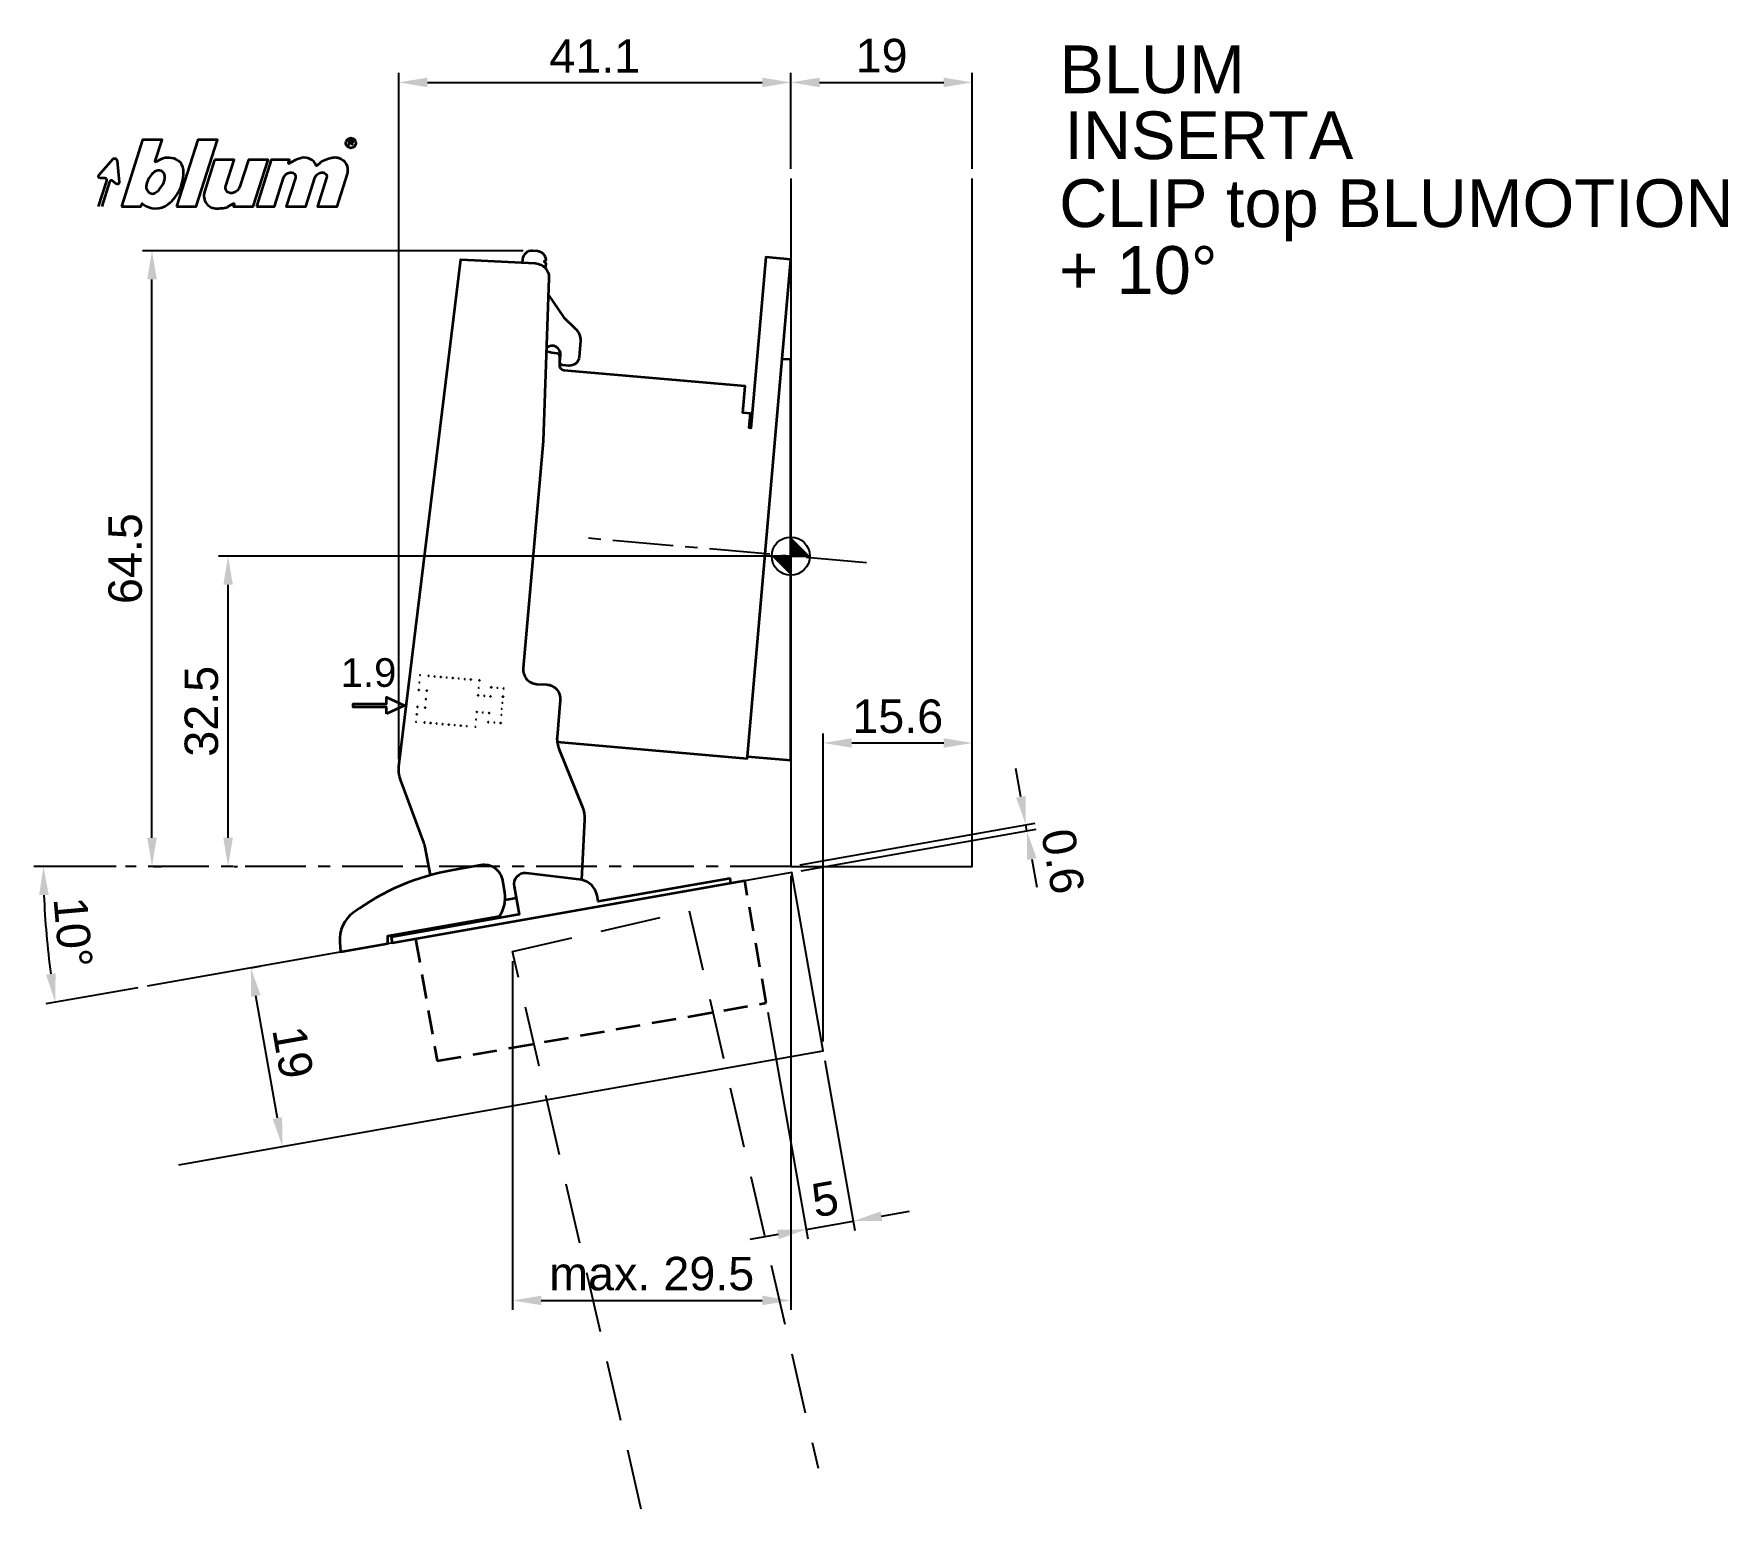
# Model space of a CAD drawing. Extents: x -79 to 98, y -100 to 55.
import ezdxf

# ---------------------------------------------------------------- set-up
doc = ezdxf.new("R2010")
doc.units = 0
doc.header["$PDMODE"] = 35
doc.header["$PDSIZE"] = 5
doc.linetypes.add('MITTE', pattern=[50.8, 31.75, -6.35, 6.35, -6.35])
doc.linetypes.add('STRICHLINIE', pattern=[19.05, 12.7, -6.35])
doc.layers.get('Defpoints').update_dxf_attribs({"linetype": 'CONTINUOUS'})
doc.layers.add('1', color=2, linetype='CONTINUOUS')
doc.layers.add('5', color=1, linetype='CONTINUOUS')
doc.layers.add('6', color=3, linetype='CONTINUOUS', lineweight=35)
doc.styles.add('Beschlag', font='ARIAL.TTF')
doc.dimstyles.new('Beschlag', dxfattribs={"dimtxt": 3.5, "dimasz": 3, "dimexe": 1, "dimexo": 1, "dimgap": 1, "dimtad": 1, "dimdec": 1, "dimdsep": 46, "dimtxsty": 'Beschlag', "dimcen": 2, "dimclrd": 256, "dimclre": 256, "dimclrt": 256, "dimadec": 1, "dimazin": 2, "dimtfac": 0.71, "dimtdec": 1, "dimtix": 1, "dimtmove": 2, "dimatfit": 0, "dimfxl": 0, "dimtolj": 1, "dimlwd": -1, "dimlwe": -1, "dimarcsym": 0})

# ---------------------------------------------------------------- blocks, each defined once
blk = doc.blocks.new('NullPunkt')
at = {"layer": '5'}
for points in [[(0, 2), (0, -2)], [(-2, 0), (2, 0)]]:
    blk.add_lwpolyline(points, dxfattribs=at)
blk.add_circle((0, 0), 2, dxfattribs=at)
for points in [[(0, 0), (-2, 0), (0, 2)], [(0, 0), (2, 0), (0, -2)]]:
    blk.add_solid(points, dxfattribs=at)
blk = doc.blocks.new('*D1')
at = {"layer": '1'}
for p, q in [((-1, 0), (-59.94, 0)), ((-58.94, -29.5), (-58.94, -3)), ((-58.34, -32.5), (-57.94, -32.5))]:
    blk.add_line(p, q, dxfattribs=at)
for points in [[(-59.44, -3), (-58.44, -3), (-58.94, 0)], [(-59.44, -29.5), (-58.44, -29.5), (-58.94, -32.5)]]:
    blk.add_solid(points, dxfattribs=at)
at = {"layer": 'Defpoints', "color": 0}
for p in [(-58.94, 0), (0, 0), (-59.34, -32.5)]:
    blk.add_point(p, dxfattribs=at)
at = {"layer": '1', "insert": (-61.72, -16.25), "char_height": 3.5, "attachment_point": 5, "rotation": 90, "style": 'Beschlag'}
blk.add_mtext('\\A1;32.5', dxfattribs=at)
blk = doc.blocks.new('*D2')
at = {"layer": '1'}
for p, q in [((-28.04, 31.98), (-67.91, 31.98)), ((-66.91, -29.5), (-66.91, 28.98)), ((-66.74, -32.5), (-65.91, -32.5))]:
    blk.add_line(p, q, dxfattribs=at)
for points in [[(-67.41, 28.98), (-66.41, 28.98), (-66.91, 31.98)], [(-67.41, -29.5), (-66.41, -29.5), (-66.91, -32.5)]]:
    blk.add_solid(points, dxfattribs=at)
at = {"layer": 'Defpoints', "color": 0}
for p in [(-66.91, 31.98), (-27.04, 31.98), (-67.74, -32.5)]:
    blk.add_point(p, dxfattribs=at)
at = {"layer": '1', "insert": (-69.7, -0.26), "char_height": 3.5, "attachment_point": 5, "rotation": 90, "style": 'Beschlag'}
blk.add_mtext('\\A1;64.5', dxfattribs=at)
blk = doc.blocks.new('*D3')
at = {"layer": '1'}
for p, q in [((-41.07, -21.27), (-41.07, 50.62)), ((0.01, 40.56), (0.01, 50.62)), ((-38.07, 49.62), (-2.99, 49.62))]:
    blk.add_line(p, q, dxfattribs=at)
for points in [[(-38.07, 50.12), (-38.07, 49.12), (-41.07, 49.62)], [(-2.99, 50.12), (-2.99, 49.12), (0.01, 49.62)]]:
    blk.add_solid(points, dxfattribs=at)
at = {"layer": 'Defpoints', "color": 0}
for p in [(0.01, 49.62), (0.01, 39.56), (-41.07, -22.27)]:
    blk.add_point(p, dxfattribs=at)
at = {"layer": '1', "insert": (-20.53, 52.38), "char_height": 3.5, "attachment_point": 5, "style": 'Beschlag'}
blk.add_mtext('\\A1;41.1', dxfattribs=at)
blk = doc.blocks.new('*D4')
at = {"layer": '1'}
for p, q in [((0.01, 40.56), (0.01, 50.62)), ((19.01, 40.56), (19.01, 50.62)), ((3.01, 49.62), (16.01, 49.62))]:
    blk.add_line(p, q, dxfattribs=at)
for points in [[(3.01, 50.12), (3.01, 49.12), (0.01, 49.62)], [(16.01, 50.12), (16.01, 49.12), (19.01, 49.62)]]:
    blk.add_solid(points, dxfattribs=at)
at = {"layer": 'Defpoints', "color": 0}
for p in [(19.01, 49.62), (0.01, 39.56), (19.01, 39.56)]:
    blk.add_point(p, dxfattribs=at)
at = {"layer": '1', "insert": (9.51, 52.41), "char_height": 3.5, "attachment_point": 5, "style": 'Beschlag'}
blk.add_mtext('\\A1;19', dxfattribs=at)
blk = doc.blocks.new('*D5')
at = {"layer": '1'}
for p, q in [((0.01, -33.5), (0.01, -78.96)), ((-29.14, -42.41), (-29.14, -78.96)), ((-26.14, -77.96), (-2.99, -77.96))]:
    blk.add_line(p, q, dxfattribs=at)
for points in [[(-26.14, -77.46), (-26.14, -78.46), (-29.14, -77.96)], [(-2.99, -77.46), (-2.99, -78.46), (0.01, -77.96)]]:
    blk.add_solid(points, dxfattribs=at)
at = {"layer": 'Defpoints', "color": 0}
for p in [(0.01, -32.5), (-29.14, -41.41), (0.01, -77.96)]:
    blk.add_point(p, dxfattribs=at)
at = {"layer": '1', "insert": (-14.57, -75.17), "char_height": 3.5, "attachment_point": 5, "style": 'Beschlag'}
blk.add_mtext('\\A1;max. 29.5', dxfattribs=at)
blk = doc.blocks.new('*D6')
at = {"layer": '1'}
for p, q in [((3.39, -50.83), (3.39, -18.57)), ((19.01, -20.24), (19.01, -18.57)), ((6.39, -19.57), (16.01, -19.57))]:
    blk.add_line(p, q, dxfattribs=at)
for points in [[(6.39, -19.07), (6.39, -20.07), (3.39, -19.57)], [(16.01, -19.07), (16.01, -20.07), (19.01, -19.57)]]:
    blk.add_solid(points, dxfattribs=at)
at = {"layer": 'Defpoints', "color": 0}
for p in [(19.01, -19.57), (19.01, -21.24), (3.39, -51.83)]:
    blk.add_point(p, dxfattribs=at)
at = {"layer": '1', "insert": (11.2, -16.79), "char_height": 3.5, "attachment_point": 5, "style": 'Beschlag'}
blk.add_mtext('\\A1;15.6', dxfattribs=at)
blk = doc.blocks.new('*D7')
at = {"layer": '1'}
for p, q in [((-2.4, -47.78), (1.79, -71.51)), ((3.57, -52.82), (6.71, -70.64)), ((9.49, -69.13), (12.44, -68.61)), ((1.61, -70.52), (6.54, -69.66)), ((-1.34, -71.05), (-4.3, -71.57))]:
    blk.add_line(p, q, dxfattribs=at)
for points in [[(9.4, -68.64), (9.58, -69.63), (6.54, -69.66)], [(-1.43, -70.55), (-1.26, -71.54), (1.61, -70.52)]]:
    blk.add_solid(points, dxfattribs=at)
at = {"layer": 'Defpoints', "color": 0}
for p in [(-2.57, -46.79), (3.39, -51.83), (6.54, -69.66)]:
    blk.add_point(p, dxfattribs=at)
at = {"layer": '1', "insert": (3.59, -67.35), "char_height": 3.5, "attachment_point": 5, "rotation": 10.004, "style": 'Beschlag'}
blk.add_mtext('\\A1;5', dxfattribs=at)
blk = doc.blocks.new('*D8')
at = {"layer": '1'}
for p, q in [((-56.56, -43.11), (-55.57, -42.94)), ((-53.78, -58.87), (-56.04, -46.07)), ((-53.26, -61.82), (-52.27, -61.65))]:
    blk.add_line(p, q, dxfattribs=at)
for points in [[(-55.54, -45.98), (-56.53, -46.15), (-56.56, -43.11)], [(-53.28, -58.78), (-54.27, -58.96), (-53.26, -61.82)]]:
    blk.add_solid(points, dxfattribs=at)
at = {"layer": 'Defpoints', "color": 0}
for p in [(-57.55, -43.29), (-56.56, -43.11), (-54.24, -62)]:
    blk.add_point(p, dxfattribs=at)
at = {"layer": '1', "insert": (-52.16, -51.98), "char_height": 3.5, "attachment_point": 5, "rotation": 280.004, "style": 'Beschlag'}
blk.add_mtext('\\A1;19', dxfattribs=at)
blk = doc.blocks.new('Logo_BLUM')
at = {"layer": '6', "color": 20, "linetype": 'Continuous'}
for points in [[(2.39, 0), (4.43, 0), (4.52, 0.26, -0.512391), (4.62, 0.29, 0.357881), (7.3, 0.25, 0.116336), (8.5, 1.76, 0.127435), (8.89, 3.85, 0.227045), (8.36, 4.79, 0.273775), (6.5, 4.93), (6.04, 4.67, -0.689828), (5.94, 4.76), (6.65, 7), (4.61, 7)], [(5.59, 3.39, 0.16703), (4.99, 2.14, 0.322673), (5.41, 1.39, 0.260102), (5.93, 1.42, 0.211929), (6.95, 3, 0.250706), (6.73, 3.62, 0.316796), (6.01, 3.72, 0.086595)], [(12.15, 4.9), (11.09, 1.53, 0.527578), (12.44, -0.2, -0.003338), (13.06, -0.17, 0.131781), (13.63, 0.02), (14.12, 0.32, -0.706223), (14.22, 0.24), (14.15, 0), (16.19, 0), (17.75, 4.9), (15.7, 4.9), (14.81, 2.11, -0.253672), (14.11, 1.42, -0.127823), (13.72, 1.42, -0.447747), (13.33, 2.15), (14.2, 4.9)], [(16.53, 0), (18.44, 0), (19.39, 3, -0.282196), (20.04, 3.56, -0.141376), (20.38, 3.52, -0.3938), (20.62, 2.99), (19.67, 0), (21.72, 0), (22.67, 3, -0.282189), (23.31, 3.56, -0.141385), (23.65, 3.52, -0.393792), (23.89, 2.99), (22.94, 0), (24.99, 0), (26.07, 3.42, 0.424526), (25.18, 5.07, 0.098115), (24.64, 5.11, 0.114777), (23.24, 4.6), (22.89, 4.28, -0.522588), (22.79, 4.31, 0.36711), (21.28, 5.09, 0.102012), (20, 4.5, -0.748324), (19.89, 4.58), (20, 4.9), (18.08, 4.9)]]:
    blk.add_lwpolyline(points, format="xyb", close=True, dxfattribs=at)
blk.add_lwpolyline([(8.18, 0), (10.23, 0), (12.45, 7), (10.4, 7)], close=True, dxfattribs=at)
for points in [[(26.26, 6.4), (26.26, 6.9), (26.52, 6.9, -0.975005), (26.53, 6.67, 0.014563), (26.45, 6.67), (26.26, 6.67), (26.45, 6.67), (26.52, 6.6), (26.57, 6.53), (26.62, 6.42)], [(0, 0), (0.86, 2.7, 0.480207), (0.67, 2.98), (0.19, 2.97, -0.689229), (0.05, 3.33), (1.49, 4.95, -0.685285), (1.94, 4.79), (2.15, 2.54, -0.636083), (1.84, 2.36), (1.47, 2.68, 0.560356), (1.16, 2.59), (0.34, 0)]]:
    blk.add_lwpolyline(points, format="xyb", dxfattribs=at)
blk.add_circle((26.44, 6.65), 0.527, dxfattribs=at)
blk = doc.blocks.new('Seitliche Verstellung')
at = {"layer": '6'}
for centre in [(0, 4.9), (0, 4.12), (0.9, 4.9), (1.53, 4.9), (2.17, 4.9), (2.8, 4.9), (3.44, 4.9), (4.07, 4.9), (4.71, 4.9), (5.34, 4.9), (6.24, 4.9), (6.24, 4.12), (7.54, 4.28), (8.19, 4.28), (8.84, 4.28), (0, 3.34), (0.83, 3.34), (0.83, 2.46), (6.24, 3.33), (6.89, 3.33), (7.54, 3.33), (8.84, 3.41), (8.84, 2.77), (8.84, 2.14), (0, 1.56), (0, 0.78), (0, 0), (0.83, 1.56), (0.9, 0), (1.53, 0), (2.17, 0), (2.8, 0), (3.44, 0), (4.07, 0), (4.71, 0), (5.34, 0), (6.24, 1.58), (6.24, 0.79), (6.24, 0.01), (6.89, 1.58), (7.54, 1.58), (7.54, 0.63), (8.19, 0.64), (8.84, 1.5), (8.84, 0.64)]:
    blk.add_circle(centre, 0.00604, dxfattribs=at)
blk = doc.blocks.new('*D24')
at = {"layer": '1'}
for p, q in [((-70.68, -32.5), (-79.28, -32.5)), ((-68.39, -45.2), (-78.02, -46.9))]:
    blk.add_line(p, q, dxfattribs=at)
blk.add_arc((3.61, -32.5), 81.89, 182.0991, 187.9048, dxfattribs=at)
for points in [[(-78.73, -35.51), (-77.73, -35.49), (-78.28, -32.5)], [(-77.01, -43.68), (-78, -43.84), (-77.04, -46.73)]]:
    blk.add_solid(points, dxfattribs=at)
at = {"layer": 'Defpoints', "color": 0}
for p in [(-69.68, -32.5), (0.01, -32.5), (0.09, -33.12), (-78.14, -37.26), (-67.41, -45.03)]:
    blk.add_point(p, dxfattribs=at)
at = {"layer": '1', "insert": (-75.19, -39.4), "char_height": 3.5, "attachment_point": 5, "rotation": 275.002, "style": 'Beschlag'}
blk.add_mtext('\\A1;10°', dxfattribs=at)
blk = doc.blocks.new('*D26')
at = {"layer": '1'}
for p, q in [((24.09, -25.2), (23.57, -22.25)), ((0.97, -32.33), (25.6, -27.98)), ((24.72, -28.78), (24.61, -28.16)), ((1.08, -32.95), (25.71, -28.6)), ((25.24, -31.73), (25.76, -34.69))]:
    blk.add_line(p, q, dxfattribs=at)
for points in [[(24.58, -25.12), (23.6, -25.29), (24.61, -28.16)], [(25.74, -31.64), (24.75, -31.82), (24.72, -28.78)]]:
    blk.add_solid(points, dxfattribs=at)
at = {"layer": 'Defpoints', "color": 0}
for p in [(24.61, -28.16), (-0.02, -32.5), (0.09, -33.12)]:
    blk.add_point(p, dxfattribs=at)
at = {"layer": '1', "insert": (28.49, -31.97), "char_height": 3.5, "attachment_point": 5, "rotation": 280, "style": 'Beschlag'}
blk.add_mtext('\\A1;0.6', dxfattribs=at)

msp = doc.modelspace()

# ---------------------------------------------------------------- linework, layer by layer
at = {"layer": '5', "linetype": 'MITTE', "ltscale": 0.2}
for p, q in [((7.92, -0.7), (-22.31, 1.97)), ((0.01, -32.5), (-69.68, -32.5))]:
    msp.add_line(p, q, dxfattribs=at)
at = {"layer": '5'}
for points in [[(0, 39.56), (0, -32.5), (19, -32.5), (19, 39.56)], [(-64.11, -63.74), (3.39, -51.83), (0.09, -33.12), (-67.41, -45.03)]]:
    msp.add_lwpolyline(points, dxfattribs=at)
at = {"layer": '5', "linetype": 'STRICHLINIE', "ltscale": 0.5}
msp.add_lwpolyline([(-15.66, -99.82), (-29.14, -41.41), (-10.63, -37.14), (2.86, -95.54)], dxfattribs=at)
at = {"layer": '6'}
msp.add_line((-28.78, -35.83), (-29.92, -36.03), dxfattribs=at)
for points in [[(-25.68, 30.13), (-25.64, 30.65), (-25.83, 30.87), (-25.63, 31.04, 0.361254), (-26.54, 31.93), (-27.04, 31.98, 0.414214), (-28.12, 31.07), (-28.15, 30.72)], [(-24.47, -19.44), (-4.57, -21.18), (-4.52, -20.98), (-0.01, 31.07), (-2.6, 31.3), (-4.18, 13.42), (-4.37, 13.43), (-4.24, 14.93), (-5.03, 15), (-4.79, 17.79), (-23.77, 19.45, -0.412324), (-24.19, 19.94), (-24.19, 20.92, 0.396135), (-24.48, 21.23, -0.061771), (-25.6, 21.44)], [(-6.27, -34.24), (-6.35, -33.75), (-20.18, -36.19), (-20.3, -35.54, 0.312987), (-21.9, -33.92), (-27.73, -33.19, 0.486363), (-28.99, -34.6), (-28.47, -37.55), (-28.48, -37.55), (-41.87, -39.91), (-41.76, -40.5), (-4.83, -33.99)]]:
    msp.add_lwpolyline(points, format="xyb", dxfattribs=at)
at = {"layer": '6', "linetype": 'Continuous'}
for points in [[(-37.75, -33.42), (-38.29, -30.5, 0.043841), (-38.43, -30), (-40.84, -23.51, -0.131145), (-41.03, -21.76), (-34.57, 31.08), (-26.76, 30.67, -0.409111), (-25.33, 29.12), (-25.93, 12.05), (-28.02, -11.74), (-28.02, -11.74, 0.428532), (-26.61, -13.4), (-25.56, -13.45, -0.424011), (-24.15, -15.08), (-24.49, -18.96, 0.109916), (-24.27, -20.25), (-24.27, -20.25), (-21.83, -26.31, -0.109518), (-21.61, -27.59), (-21.94, -33.92)], [(-25.4, 27.4), (-23.77, 25.01), (-22.59, 23.86, -0.199029), (-22.02, 22.55), (-22.17, 20.86, -0.414213), (-23.26, 19.95), (-23.9, 20.01, -0.414197), (-24.18, 20.33), (-24.11, 21.03, 0.653424), (-25.59, 21.84, -2.032957)]]:
    msp.add_lwpolyline(points, format="xyb", dxfattribs=at)
at = {"layer": '6'}
msp.add_lwpolyline([(-4.52, -20.98), (0, -21.38), (0, 20.58), (-0.91, 20.64)], dxfattribs=at)
msp.add_lwpolyline([(-42.35, -16.53), (-42.35, -15.83), (-45.84, -15.83), (-45.84, -15.46), (-42.35, -15.46), (-42.35, -14.76), (-40.45, -15.64)], close=True, dxfattribs=at)
at = {"layer": '6', "flags": 128}
msp.add_lwpolyline([(-30.15, -33.99, 0.414214), (-32.47, -32.37), (-35.4, -32.88, 0.114125), (-45.81, -37.32, 0.262579), (-47.23, -40.45), (-47.15, -41.45), (-42.22, -40.58), (-42.22, -39.77), (-30.5, -37.7, 0.191102), (-29.95, -35.27), (-30.15, -33.99)], format="xyb", dxfattribs=at)
at = {"layer": '6', "linetype": 'STRICHLINIE', "ltscale": 0.2}
msp.add_lwpolyline([(-39.3, -40.07), (-37.04, -52.87), (-2.57, -46.79), (-4.83, -33.99)], dxfattribs=at)

# ---------------------------------------------------------------- block references
at = {"layer": '5', "rotation": 90}
msp.add_blockref('NullPunkt', (0, 0), dxfattribs=at)
at = {"layer": '6'}
msp.add_blockref('Logo_BLUM', (-72.51, 36.62), dxfattribs=at)
at = {"layer": '6', "rotation": 355}
msp.add_blockref('Seitliche Verstellung', (-39.25, -17.35), dxfattribs=at)

# ---------------------------------------------------------------- texts
at = {"layer": '1', "linetype": 'Continuous', "style": 'Beschlag'}
for s, p in [('BLUM', (28.13, 48.49)), ('CLIP top BLUMOTION', (28.11, 34.47)), ('+ 10%%D', (28.11, 27.47))]:
    msp.add_text(s, height=5, dxfattribs=at).set_placement(p)
at = {"layer": '1', "attachment_point": 1, "style": 'Beschlag'}
for s, insert, char_height, width in [('INSERTA', (28.65, 46.58), 5, 110.7908), ('1.9', (-47.14, -10.69), 3, 7.1)]:
    msp.add_mtext(s, dxfattribs=dict(at, insert=insert, char_height=char_height, width=width))

# ---------------------------------------------------------------- dimensions: what is measured, and where the dimension line sits
at = {"layer": '1'}
for base, p1, p2, angle, picture, middle in [((0.01, 49.62), (-41.07, -22.27), (0.01, 39.56), 180, '*D3', (-20.53, 52.38)), ((19.01, 49.62), (0.01, 39.56), (19.01, 39.56), 180, '*D4', (9.51, 52.41)), ((-66.91, 31.98), (-67.74, -32.5), (-27.04, 31.98), 90, '*D2', (-69.7, -0.26)), ((-58.94, 0), (-59.34, -32.5), (0, 0), 90, '*D1', (-61.72, -16.25)), ((19.01, -19.57), (3.39, -51.83), (19.01, -21.24), 180, '*D6', (11.2, -16.79)), ((-56.56, -43.11), (-54.24, -62), (-57.55, -43.29), 100.004, '*D8', (-52.16, -51.98)), ((6.54, -69.66), (-2.57, -46.79), (3.39, -51.83), 10.004, '*D7', (3.59, -67.35))]:
    dim = msp.add_linear_dim(base=base, p1=p1, p2=p2, angle=angle, dimstyle='Beschlag', dxfattribs=at)
    dim.commit()
    dim.dimension.update_dxf_attribs({"geometry": picture, "text_midpoint": middle})
dim = msp.add_linear_dim(base=(24.61, -28.16), p1=(0.09, -33.12), p2=(-0.02, -32.5), angle=100, dimstyle='Beschlag', dxfattribs=at)
dim.commit()
dim.dimension.update_dxf_attribs({"geometry": '*D26', "text_midpoint": (28.49, -31.97), "dimtype": 160})
dim = msp.add_angular_dim_2l(base=(-78.14, -37.26), line1=((0.01, -32.5), (-69.68, -32.5)), line2=((0.09, -33.12), (-67.41, -45.03)), dimstyle='Beschlag', dxfattribs=at)
dim.commit()
dim.dimension.update_dxf_attribs({"geometry": '*D24', "text_midpoint": (-75.19, -39.4)})
dim = msp.add_linear_dim(base=(0.01, -77.96), p1=(-29.14, -41.41), p2=(0.01, -32.5), angle=180, text='max. 29.5', dimstyle='Beschlag', dxfattribs=at)
dim.commit()
dim.dimension.update_dxf_attribs({"geometry": '*D5', "text_midpoint": (-14.57, -75.17)})

doc.saveas('drawing.dxf')
